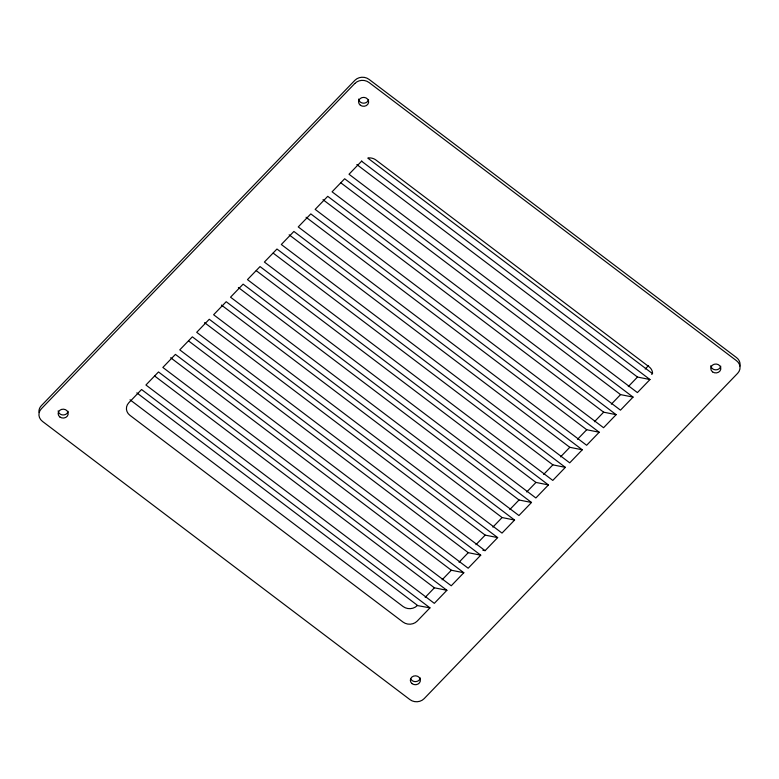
<?xml version="1.0" encoding="UTF-8"?>
<svg xmlns="http://www.w3.org/2000/svg" width="779" height="779" viewBox="0 0 779 779"><rect width="100%" height="100%" fill="white"/><g stroke="black" fill="none" stroke-linecap="round" stroke-linejoin="round"><path stroke-width="1.17" d="M652.5 373.638L652.539 372.859A10.069 8.92 0.3 0 0 649.043 366.782L375.955 160.026A10.069 8.92 0.3 0 0 368.633 157.913L367.776 158.079L652.5 373.638L651.614 374.339M361.768 161.01L349.011 174.243L637.407 392.587L649.978 379.548L361.583 161.204M429.969 607.863L141.574 389.519L128.817 402.753A10.069 8.92 0.3 0 0 129.947 415.334L403.025 622.08A10.069 8.92 0.3 0 0 417.213 621.097L429.969 607.863L417.291 605.556A10.069 8.92 0.3 0 1 403.103 606.539L130.025 399.783M425.188 597.366L434.4 587.804L446.893 590.297L434.322 603.345L145.926 385.001L158.497 371.953L446.893 590.297M442.112 579.81L451.333 570.238L463.817 572.74L451.245 585.779L162.85 367.435L175.421 354.396L463.817 572.74M459.035 562.243L468.257 552.681L480.74 555.174L468.169 568.222L179.774 349.868L192.345 336.83L480.74 555.174M475.959 544.677L485.181 535.115L497.664 537.607L485.093 550.656L482.824 550.198M492.883 527.12L502.104 517.548L514.588 520.051L502.017 533.089L213.621 314.745L226.192 301.707L514.588 520.051M509.807 509.554L519.028 499.991L531.512 502.484L518.941 515.532L230.545 297.188L243.116 284.14L531.512 502.484M526.731 491.987L535.952 482.425L548.435 484.928L535.864 497.966L247.469 279.622L260.04 266.574L548.435 484.928M543.654 474.43L552.876 464.859L565.359 467.361L552.788 480.409L264.393 262.056L276.964 249.017L565.359 467.361M560.578 456.864L569.8 447.302L582.283 449.795L569.712 462.843L281.316 244.499L293.887 231.451L582.283 449.795M577.502 439.307L586.723 429.735L599.207 432.238L586.636 445.276L298.24 226.932L310.811 213.894L599.207 432.238M594.426 421.741L603.647 412.179L616.131 414.671L603.559 427.72L315.164 209.376L327.735 196.327L616.131 414.671M611.349 404.174L620.571 394.612L633.054 397.105L620.483 410.153L332.088 191.809L344.659 178.761L633.054 397.105M628.273 386.618L637.495 377.046L649.978 379.548M645.207 369.042L648.566 365.555M356.84 164.564L637.495 377.046M340.881 182.861L620.571 394.612M322.993 199.687L603.647 412.179M306.069 217.253L586.723 429.735M289.145 234.82L569.8 447.302M273.186 253.117L552.876 464.859M256.262 270.673L535.952 482.425M238.374 287.509L519.028 499.991M221.45 305.066L502.104 517.548M497.664 537.607L209.269 319.263L196.697 332.312L485.093 550.656M204.526 322.633L485.181 535.115M188.567 340.929L468.257 552.681M170.679 357.756L451.333 570.238M154.719 376.053L434.4 587.804M136.831 392.879L417.476 605.361M739.914 366.033A10.069 8.92 0.3 0 0 736.544 357.619L369.042 79.37A10.069 8.92 0.3 0 0 354.844 80.354L41.345 405.693A10.069 8.92 0.3 0 0 38.969 412.188M68.133 411.331A5.034 4.46 0.3 0 1 62.924 414.964A5.034 4.46 0.3 0 1 58.172 410.854M420.339 677.983A5.034 4.46 0.3 0 1 415.782 681.606A5.034 4.46 0.3 0 1 410.64 678.645M720.779 366.198A5.034 4.46 0.3 0 1 715.57 369.83A5.034 4.46 0.3 0 1 710.818 365.731M368.574 99.546A5.034 4.46 0.3 0 1 363.374 103.179A5.034 4.46 0.3 0 1 358.613 99.079M354.834 83.46L41.326 408.809A10.069 8.92 0.3 0 0 42.456 421.381L409.958 699.63A10.069 8.92 0.3 0 0 424.156 698.646L737.655 373.307A10.069 8.92 0.3 0 0 736.535 360.726L369.022 82.486A10.069 8.92 0.3 0 0 354.834 83.46M59.905 417.008A5.034 4.46 0.3 0 0 68.114 414.438A5.034 4.46 0.3 0 0 61.492 409.413A5.034 4.46 0.3 0 0 59.905 417.008M412.101 683.66A5.034 4.46 0.3 0 0 420.319 681.089A5.034 4.46 0.3 0 0 413.688 676.065A5.034 4.46 0.3 0 0 412.101 683.66M712.551 371.875A5.034 4.46 0.3 0 0 720.76 369.304A5.034 4.46 0.3 0 0 714.129 364.28A5.034 4.46 0.3 0 0 712.551 371.875M360.346 105.223A5.034 4.46 0.3 0 0 368.564 102.653A5.034 4.46 0.3 0 0 361.933 97.628A5.034 4.46 0.3 0 0 360.346 105.223"/></g></svg>
